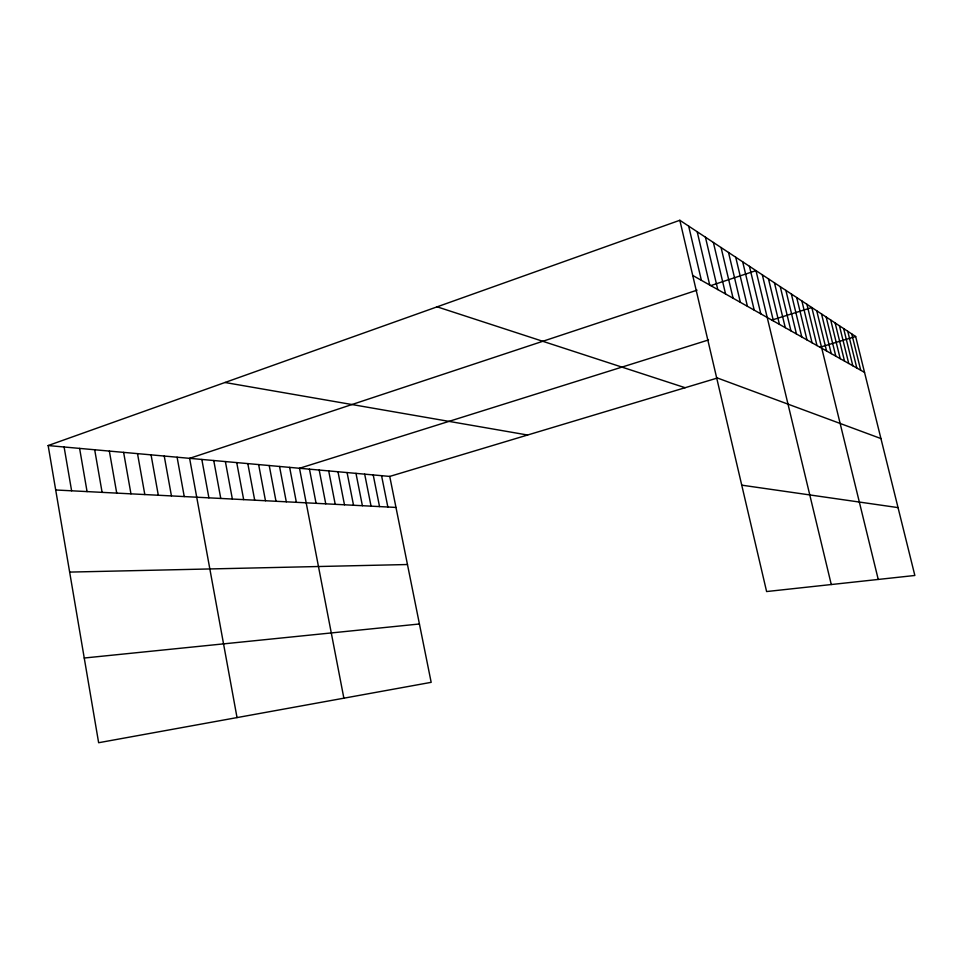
<?xml version="1.0" encoding="UTF-8"?>
<svg xmlns="http://www.w3.org/2000/svg" width="963" height="963" viewBox="0 0 963 963"><rect width="100%" height="100%" fill="white"/><g stroke="black" fill="none" stroke-linecap="round" stroke-linejoin="round"><path stroke-width="1.44" d="M48.15 445.556L389.738 476.42L431.171 682.334L98.635 742.726L48.15 445.556L679.83 220.274L855.65 336.508L914.85 575.477L766.608 591.547L679.83 220.274M697.043 290.164L189.615 458.34L237.03 717.591M710.838 285.59L755.979 270.627L831.274 584.529M708.527 339.939L299.517 468.271L343.875 698.187M771.905 320.065L811.821 307.534L878.244 579.437M389.738 476.42L716.388 378.327M820.019 347.21L855.65 336.508M84.238 658.018L419.423 623.988M69.649 572.094L407.469 564.523M55.698 489.986L395.974 507.429M741.739 485.159L898.034 507.609M224.993 382.492L527.604 435.023M437.13 306.836L685.138 387.716M716.616 377.701L880.928 438.562M692.722 275.442L864.533 372.392M851.749 333.932L860.729 370.249M847.753 331.296L856.829 368.047M843.648 328.588L852.833 365.796M839.447 325.807L848.74 363.472M835.138 322.954L844.527 361.101M830.72 320.041L840.218 358.669M826.182 317.032L835.788 356.166M821.523 313.95L831.238 353.602M816.732 310.784L826.567 350.965M806.91 304.296L816.973 345.561M801.878 300.962L812.062 342.78M796.69 297.543L806.994 339.927M791.369 294.028L801.794 336.99M785.892 290.405L796.449 333.968M780.259 286.673L790.948 330.863M774.457 282.845L785.278 327.673M768.486 278.885L779.44 324.375M762.323 274.816L773.421 320.98M749.431 266.306L760.818 313.866M742.69 261.84L754.222 310.146M735.72 257.229L747.408 306.294M728.522 252.475L740.366 302.322M721.082 247.551L733.084 298.217M713.39 242.471L725.56 293.968M705.434 237.211L717.784 289.574M697.2 231.758L709.719 285.036M688.665 226.124L701.377 280.317M381.565 475.686L387.848 507.007M373.211 474.928L379.542 506.586M364.688 474.157L371.056 506.141M355.985 473.363L362.389 505.707M347.077 472.568L353.529 505.25M337.989 471.738L344.477 504.781M328.696 470.907L335.22 504.311M319.186 470.04L325.759 503.83M309.46 469.162L316.081 503.324M289.646 467.38L296.351 502.313M279.547 466.465L286.3 501.807M269.219 465.526L276.008 501.278M258.638 464.575L265.475 500.736M247.816 463.6L254.701 500.182M236.729 462.589L243.663 499.616M225.378 461.566L232.36 499.039M213.75 460.519L220.768 498.449M201.833 459.447L208.899 497.835M177.096 457.208L184.246 496.571M164.24 456.041L171.438 495.921M151.059 454.849L158.305 495.247M137.516 453.633L144.811 494.549M123.625 452.369L130.956 493.838M109.349 451.081L116.728 493.116M94.687 449.757L102.102 492.358M79.604 448.397L87.067 491.587M64.1 447.001L71.611 490.793"/></g></svg>
